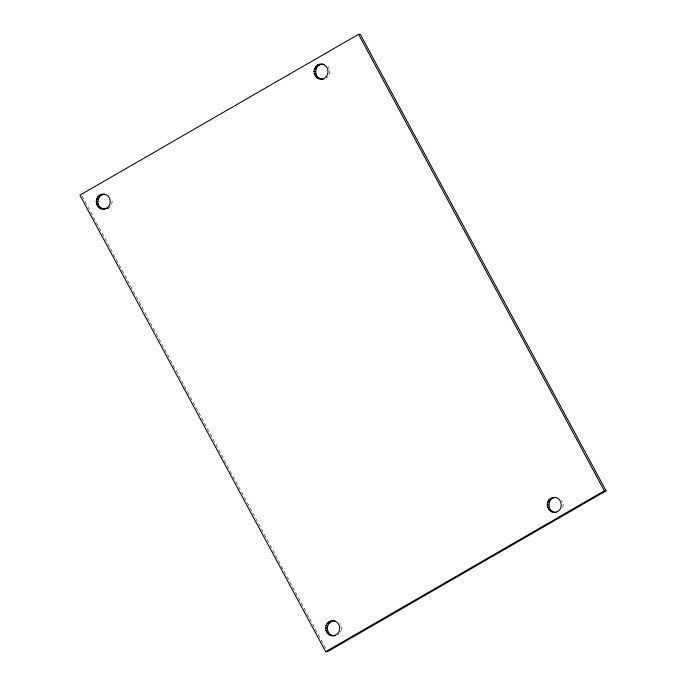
<?xml version="1.0" encoding="UTF-8"?>
<svg xmlns="http://www.w3.org/2000/svg" width="686" height="686" viewBox="0 0 686 686"><rect width="100%" height="100%" fill="white"/><g stroke="black" fill="none" stroke-linecap="round" stroke-linejoin="round"><path stroke-width="0.51" stroke-dasharray="3.43 2.57" d="M111.672 204.342L112.135 201.804L111.741 199.257M329.426 74.285L329.897 71.747L329.503 69.2L328.285 66.945M341.276 630.04L341.199 625.803L339.982 623.548M562.717 507.554L563.189 505.025L562.794 502.478L561.585 500.223M340.273 632.363L341.122 630.88M108.457 208.192L110.386 206.555M326.21 78.127L328.148 76.498M337.906 634.73L339.201 633.641M82.174 196.145L326.45 649.813"/><path stroke-width="1.03" d="M105.267 209.024C93.347 211.708 93.656 191.351 105.481 194.387M103.603 208.998C95.954 207.661 96.134 195.476 103.818 194.361M323.852 78.976C310.681 81.977 310.99 60.951 324.075 64.338M321.357 78.941C313.708 77.595 313.888 65.419 321.58 64.304M335.548 635.579C323.029 638.692 322.274 618.395 334.94 620.933M333.053 635.545C325.404 634.198 325.593 622.013 333.276 620.907M556.32 512.245C546.768 514.723 543.492 499.108 553.122 497.556C562.263 495.909 564.492 510.899 555.394 512.228M554.657 512.219C547.008 510.873 547.188 498.688 554.871 497.582M104.349 209.007C112.032 207.901 112.212 195.716 104.564 194.37M358.538 34.3L79.919 195.176L325.713 651.674L327.462 651.7L606.081 490.824L360.287 34.326L358.538 34.3L604.332 490.799L606.081 490.824M325.713 651.674L604.332 490.799M322.103 78.95C329.786 77.835 329.966 65.659 322.317 64.312M333.799 635.553C341.482 634.439 341.671 622.253 334.022 620.916M317.472 65.127L319.222 65.153M315.534 66.756L317.284 66.782M314.257 68.969L316.006 68.994M313.785 71.507L315.534 71.533M314.179 74.054L315.929 74.079M315.389 76.309L317.146 76.335M317.275 77.998L319.024 78.024M99.71 195.184L101.468 195.21M97.781 196.813L99.53 196.839M96.494 199.026L98.252 199.06M96.023 201.564L97.781 201.59M96.426 204.111L98.175 204.136M97.635 206.366L99.384 206.392M99.521 208.055L101.271 208.081M106.699 208.158L108.457 208.192M550.764 498.396L552.513 498.422M548.834 500.034L550.584 500.06M547.548 502.246L549.297 502.272M547.076 504.785L548.826 504.81M547.471 507.331L549.229 507.357M548.689 509.587L550.438 509.612M550.575 511.276L552.324 511.302M329.169 621.722L330.918 621.748M327.231 623.36L328.98 623.385M325.953 625.572L327.702 625.598M325.481 628.11L327.231 628.136M325.876 630.657L327.625 630.683M327.093 632.912L328.843 632.938M328.98 634.601L330.729 634.627"/></g></svg>
